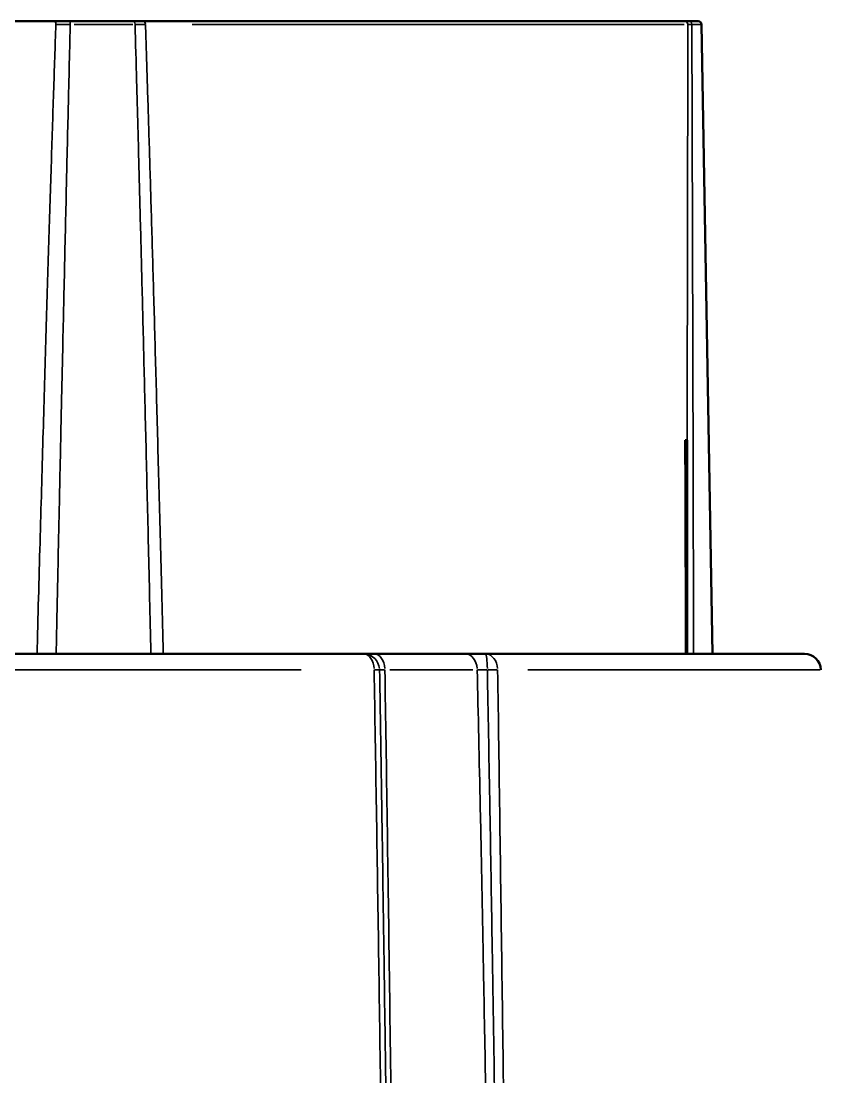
# Model space of a CAD drawing. Header units: millimetres. Extents: x 40 to 2195, y 40 to 1687.
# Drawn here: x 1148.5 to 1197.1, y 983.2 to 1047.4 of the extents above; entities that cross this region are included whole.
import ezdxf

# ---------------------------------------------------------------- set-up
doc = ezdxf.new("R2010")
doc.units = ezdxf.units.MM
doc.header["$LTSCALE"] = 8
doc.layers.add('Visible (ISO)', color=7, linetype='Continuous', lineweight=50)
doc.layers.add('Visible Narrow (ISO)', color=7, linetype='Continuous', lineweight=35)

msp = doc.modelspace()

# ---------------------------------------------------------------- linework, layer by layer
at = {"layer": 'Visible (ISO)'}
for p, q in [((1084.702, 1047.44), (1150.498, 1047.44)), ((1151.461, 1047.44), (1155.237, 1047.44)), ((1155.933, 1047.44), (1188.831, 1047.44)), ((1189.098, 1047.44), (1189.653, 1047.44)), ((1189.853, 1047.244), (1190.522, 1008.94)), ((1188.872, 1021.94), (1188.983, 1021.94)), ((1188.983, 1008.94), (1188.983, 1021.94)), ((1065.911, 1008.94), (1169.289, 1008.94)), ((1169.932, 1008.94), (1169.289, 1008.94)), ((1169.937, 1008.94), (1175.476, 1008.94)), ((1176.71, 1008.94), (1175.476, 1008.94)), ((1196.122, 1008.94), (1176.711, 1008.94))]:
    msp.add_line(p, q, dxfattribs=at)
for centre, radius, start in [((1189.653, 1047.24), 0.2, 1), ((1196.122, 1007.94), 1, 1.27017)]:
    msp.add_arc(centre, radius, start, 90, dxfattribs=at)
for points, knots in [([(1151.461, 1047.44), (1151.277, 1047.44), (1150.932, 1047.44), (1150.636, 1047.44), (1150.498, 1047.44)], [0, 0, 0, 0, 0.5, 1, 1, 1, 1]), ([(1188.915, 1008.94), (1188.909, 1011.005), (1188.902, 1013.084), (1188.895, 1015.176), (1188.887, 1017.415), (1188.88, 1019.67), (1188.872, 1021.94)], [0.3550409, 0.3550409, 0.3550409, 0.3550409, 0.6666667, 0.6666667, 0.6666667, 1, 1, 1, 1])]:
    msp.add_open_spline(points, degree=3, knots=knots, dxfattribs=at)
for points in [[(1155.933, 1047.44), (1155.775, 1047.44), (1155.505, 1047.44), (1155.316, 1047.44), (1155.237, 1047.44)], [(1189.098, 1047.44), (1189.017, 1047.44), (1188.893, 1047.44), (1188.838, 1047.44), (1188.831, 1047.44)]]:
    msp.add_open_spline(points, degree=3, dxfattribs=at)
at = {"layer": 'Visible Narrow (ISO)'}
for p, q in [((1150.59, 1047.244), (1150.59, 1047.244)), ((1151.703, 1047.244), (1155.279, 1047.244)), ((1158.886, 1047.24), (1188.798, 1047.24)), ((1189.329, 1047.244), (1189.852, 1047.244)), ((1069.686, 1007.963), (1165.514, 1007.963)), ((1170.896, 1007.968), (1175.951, 1007.968)), ((1179.304, 1007.963), (1197.07, 1007.963))]:
    msp.add_line(p, q, dxfattribs=at)
for centre, major_axis, ratio, start_param, end_param in [((1150.498, 1047.24), (0, 0.2), 0.461402, 4.790929, 6.204646), ((1151.461, 1047.24), (0, 0.2), 0.024346, 4.807543, 6.206004), ((1155.237, 1047.24), (0, 0.2), 0.853595, 4.807509, 6.205518), ((1155.933, 1047.24), (0, 0.2), 0.53763, 4.790926, 6.204596), ((1188.831, 1047.24), (0, 0.2), 0.999031, 4.790929, 6.204646), ((1189.098, 1047.24), (0, 0.2), 0.877942, 4.807559, 6.206234), ((1151.515, 1047.241), (-2.003, -0.007), 0.00182, 4.759513, 5.169248), ((1157.118, 1047.241), (-2.004, 0.007), 0.002137, 0.570826, 0.980381), ((1169.289, 1007.94), (0, 1), 0.658271, 4.811989, 6.205754), ((1169.289, 1007.94), (0, 1), 0.992159, 4.808688, 6.205584), ((1169.932, 1007.94), (0, 1), 0.670682, 4.817218, 6.206024), ((1175.476, 1007.94), (0, 1), 0.741745, 4.817217, 6.206029), ((1176.71, 1007.94), (0, 1), 0.124984, 4.808689, 6.205581), ((1176.71, 1007.94), (0, 1), 0.752781, 4.811923, 6.204498), ((1169.289, 1007.94), (1, 0.017), 0.014578, 0.161642, 0.815777), ((1171.273, 1007.941), (1, -0.016), 0.022844, 2.342282, 2.981484), ((1176.961, 1007.941), (1.001, -0.023), 0.015905, 1.732729, 2.371667), ((1176.71, 1007.94), (-1, -0.015), 0.017003, 3.896364, 4.550498)]:
    msp.add_ellipse(centre, major_axis=major_axis, ratio=ratio, start_param=start_param, end_param=end_param, dxfattribs=at)
for points, knots in [([(1150.59, 1047.24), (1150.545, 1045.92), (1150.499, 1044.538), (1150.451, 1043.096), (1150.403, 1041.654), (1150.355, 1040.154), (1150.305, 1038.583), (1150.255, 1037.012), (1150.203, 1035.369), (1150.15, 1033.652), (1150.098, 1031.934), (1150.043, 1030.142), (1149.988, 1028.27), (1149.932, 1026.399), (1149.875, 1024.448), (1149.817, 1022.42), (1149.759, 1020.392), (1149.699, 1018.285), (1149.638, 1016.099), (1149.577, 1013.912), (1149.515, 1011.645), (1149.451, 1009.287), (1149.448, 1009.172), (1149.445, 1009.056), (1149.442, 1008.94)], [0, 0, 0, 0, 0.125, 0.125, 0.125, 0.25, 0.25, 0.25, 0.375, 0.375, 0.375, 0.5, 0.5, 0.5, 0.625, 0.625, 0.625, 0.75, 0.75, 0.75, 0.875, 0.875, 0.875, 0.8811108, 0.8811108, 0.8811108, 0.8811108]), ([(1151.466, 1047.244), (1151.455, 1046.796), (1151.444, 1046.342), (1151.41, 1044.979), (1151.388, 1044.052), (1151.351, 1042.522), (1151.337, 1041.936), (1151.302, 1040.445), (1151.28, 1039.528), (1151.241, 1037.858), (1151.224, 1037.116), (1151.186, 1035.477), (1151.165, 1034.576), (1151.124, 1032.75), (1151.103, 1031.828), (1151.063, 1030.029), (1151.043, 1029.158), (1150.999, 1027.169), (1150.974, 1026.042), (1150.931, 1024.077), (1150.913, 1023.253), (1150.866, 1021.096), (1150.837, 1019.743), (1150.791, 1017.611), (1150.775, 1016.856), (1150.725, 1014.532), (1150.691, 1012.933), (1150.643, 1010.625), (1150.629, 1009.954), (1150.612, 1009.164), (1150.61, 1009.052), (1150.607, 1008.94)], [0, 0, 0, 0, 0.0423683, 0.0423683, 0.125, 0.125, 0.1750113, 0.1750113, 0.25, 0.25, 0.3078262, 0.3078262, 0.375, 0.375, 0.440632, 0.440632, 0.5, 0.5, 0.573422, 0.573422, 0.625, 0.625, 0.7062838, 0.7062838, 0.75, 0.75, 0.8390368, 0.8390368, 0.875, 0.875, 0.8808921, 0.8808921, 0.8808921, 0.8808921]), ([(1156.373, 1008.94), (1156.372, 1008.958), (1156.372, 1008.975), (1156.371, 1008.992), (1156.319, 1011.237), (1156.269, 1013.368), (1156.221, 1015.406), (1156.173, 1017.443), (1156.126, 1019.386), (1156.081, 1021.244), (1156.036, 1023.102), (1155.992, 1024.873), (1155.95, 1026.568), (1155.908, 1028.263), (1155.867, 1029.882), (1155.828, 1031.432), (1155.789, 1032.982), (1155.75, 1034.464), (1155.713, 1035.885), (1155.676, 1037.307), (1155.641, 1038.668), (1155.606, 1039.975), (1155.571, 1041.282), (1155.537, 1042.536), (1155.504, 1043.746), (1155.471, 1044.956), (1155.439, 1046.124), (1155.408, 1047.244)], [0.1102661, 0.1102661, 0.1102661, 0.1102661, 0.1111111, 0.1111111, 0.1111111, 0.2222222, 0.2222222, 0.2222222, 0.3333333, 0.3333333, 0.3333333, 0.4444444, 0.4444444, 0.4444444, 0.5555556, 0.5555556, 0.5555556, 0.6666667, 0.6666667, 0.6666667, 0.7777778, 0.7777778, 0.7777778, 0.8888889, 0.8888889, 0.8888889, 1, 1, 1, 1]), ([(1157.12, 1008.94), (1157.12, 1008.962), (1157.119, 1008.983), (1157.063, 1011.248), (1157.008, 1013.378), (1156.903, 1017.45), (1156.851, 1019.392), (1156.752, 1023.106), (1156.704, 1024.876), (1156.61, 1028.265), (1156.565, 1029.883), (1156.476, 1032.982), (1156.433, 1034.464), (1156.35, 1037.306), (1156.309, 1038.666), (1156.229, 1041.28), (1156.19, 1042.533), (1156.114, 1044.953), (1156.077, 1046.12), (1156.04, 1047.24)], [0.1100614, 0.1100614, 0.1100614, 0.1100614, 0.1111111, 0.1111111, 0.2222222, 0.2222222, 0.3333333, 0.3333333, 0.4444444, 0.4444444, 0.5555556, 0.5555556, 0.6666667, 0.6666667, 0.7777778, 0.7777778, 0.8888889, 0.8888889, 1, 1, 1, 1]), ([(1189.031, 1047.24), (1189.029, 1046.052), (1189.027, 1044.816), (1189.024, 1043.534), (1189.022, 1042.253), (1189.02, 1040.926), (1189.018, 1039.546), (1189.015, 1038.165), (1189.013, 1036.732), (1189.01, 1035.242), (1189.007, 1033.753), (1189.005, 1032.207), (1189.002, 1030.601), (1188.999, 1028.996), (1188.996, 1027.332), (1188.993, 1025.608), (1188.99, 1023.884), (1188.987, 1022.1), (1188.983, 1020.256)], [0, 0, 0, 0, 0.1666667, 0.1666667, 0.1666667, 0.3333333, 0.3333333, 0.3333333, 0.5, 0.5, 0.5, 0.6666667, 0.6666667, 0.6666667, 0.8333333, 0.8333333, 0.8333333, 1, 1, 1, 1]), ([(1189.273, 1047.244), (1189.2, 1047.243), (1189.085, 1047.242), (1189.037, 1047.241), (1189.031, 1047.24)], [0.0000001, 0.0000001, 0.0000001, 0.0000001, 0.5, 1, 1, 1, 1]), ([(1189.273, 1047.244), (1189.278, 1045.89), (1189.282, 1044.474), (1189.287, 1042.998), (1189.292, 1041.522), (1189.297, 1039.988), (1189.301, 1038.382), (1189.306, 1036.776), (1189.311, 1035.099), (1189.316, 1033.347), (1189.322, 1031.595), (1189.327, 1029.768), (1189.332, 1027.862), (1189.337, 1025.957), (1189.343, 1023.973), (1189.348, 1021.914), (1189.354, 1019.854), (1189.359, 1017.719), (1189.364, 1015.506), (1189.37, 1013.394), (1189.375, 1011.212), (1189.38, 1008.94)], [0, 0, 0, 0, 0.125, 0.125, 0.125, 0.25, 0.25, 0.25, 0.375, 0.375, 0.375, 0.5, 0.5, 0.5, 0.625, 0.625, 0.625, 0.75, 0.75, 0.75, 0.8692549, 0.8692549, 0.8692549, 0.8692549]), ([(1170.924, 918.94), (1170.896, 924.629), (1170.861, 930.406), (1170.819, 936.245), (1170.777, 942.084), (1170.727, 947.985), (1170.669, 954.024), (1170.611, 960.064), (1170.543, 966.241), (1170.468, 972.418), (1170.392, 978.595), (1170.309, 984.772), (1170.221, 990.721), (1170.133, 996.671), (1170.042, 1002.392), (1169.947, 1007.963)], [0, 0, 0, 0, 0.2, 0.2, 0.2, 0.4, 0.4, 0.4, 0.6, 0.6, 0.6, 0.8, 0.8, 0.8, 1, 1, 1, 1]), ([(1171.258, 918.94), (1171.25, 920.394), (1171.242, 921.854), (1171.213, 926.697), (1171.19, 930.105), (1171.16, 934.106), (1171.156, 934.677), (1171.149, 935.581), (1171.146, 935.913), (1171.124, 938.735), (1171.104, 941.236), (1171.067, 945.461), (1171.052, 947.175), (1171.02, 950.597), (1171.003, 952.305), (1170.965, 956.225), (1170.942, 958.444), (1170.909, 961.533), (1170.9, 962.392), (1170.866, 965.466), (1170.841, 967.688), (1170.805, 970.747), (1170.795, 971.582), (1170.768, 973.799), (1170.751, 975.181), (1170.708, 978.607), (1170.682, 980.647), (1170.629, 984.701), (1170.601, 986.713), (1170.564, 989.378), (1170.555, 990.05), (1170.511, 993.09), (1170.477, 995.425), (1170.432, 998.428), (1170.421, 999.124), (1170.374, 1002.164), (1170.338, 1004.479), (1170.294, 1007.165), (1170.287, 1007.562), (1170.281, 1007.959)], [0, 0, 0, 0, 0.0511088, 0.0511088, 0.169012, 0.169012, 0.1886294, 0.1886294, 0.2, 0.2, 0.2852945, 0.2852945, 0.3430722, 0.3430722, 0.4, 0.4, 0.4728892, 0.4728892, 0.5009144, 0.5009144, 0.5729627, 0.5729627, 0.6, 0.6, 0.6447492, 0.6447492, 0.7111282, 0.7111282, 0.7775071, 0.7775071, 0.8, 0.8, 0.8797052, 0.8797052, 0.903917, 0.903917, 0.9857545, 0.9857545, 1, 1, 1, 1]), ([(1170.602, 1007.968), (1170.649, 1005), (1170.697, 1001.904), (1170.744, 998.685), (1170.792, 995.467), (1170.839, 992.126), (1170.886, 988.645), (1170.933, 985.164), (1170.98, 981.544), (1171.026, 977.769), (1171.073, 973.995), (1171.119, 970.065), (1171.166, 965.943), (1171.212, 961.821), (1171.258, 957.507), (1171.301, 953.207), (1171.344, 948.906), (1171.385, 944.619), (1171.42, 940.561), (1171.456, 936.502), (1171.486, 932.672), (1171.513, 929.069), (1171.539, 925.465), (1171.562, 922.089), (1171.58, 918.94)], [0, 0, 0, 0, 0.125, 0.125, 0.125, 0.25, 0.25, 0.25, 0.375, 0.375, 0.375, 0.5, 0.5, 0.5, 0.625, 0.625, 0.625, 0.75, 0.75, 0.75, 0.875, 0.875, 0.875, 1, 1, 1, 1]), ([(1177.319, 918.94), (1177.309, 923.916), (1177.293, 928.714), (1177.27, 933.327), (1177.266, 934.033), (1177.262, 934.735), (1177.259, 935.433), (1177.237, 939.292), (1177.212, 943.02), (1177.182, 946.629), (1177.172, 947.935), (1177.161, 949.225), (1177.149, 950.5), (1177.123, 953.385), (1177.094, 956.191), (1177.064, 958.923), (1177.043, 960.733), (1177.022, 962.511), (1177, 964.257), (1176.974, 966.309), (1176.948, 968.318), (1176.92, 970.285), (1176.888, 972.516), (1176.856, 974.694), (1176.822, 976.821), (1176.801, 978.164), (1176.78, 979.487), (1176.758, 980.791), (1176.715, 983.372), (1176.671, 985.877), (1176.626, 988.311), (1176.612, 989.054), (1176.598, 989.79), (1176.584, 990.52), (1176.529, 993.391), (1176.474, 996.161), (1176.418, 998.848), (1176.413, 999.083), (1176.408, 999.318), (1176.403, 999.552), (1176.342, 1002.458), (1176.28, 1005.265), (1176.218, 1007.968)], [0, 0, 0, 0, 0.125, 0.125, 0.125, 0.14414, 0.14414, 0.14414, 0.25, 0.25, 0.25, 0.288311, 0.288311, 0.288311, 0.375, 0.375, 0.375, 0.432465, 0.432465, 0.432465, 0.5, 0.5, 0.5, 0.57662, 0.57662, 0.57662, 0.625, 0.625, 0.625, 0.720764, 0.720764, 0.720764, 0.75, 0.75, 0.75, 0.864933, 0.864933, 0.864933, 0.875, 0.875, 0.875, 1, 1, 1, 1]), ([(1176.835, 1007.959), (1176.884, 1005.349), (1176.932, 1002.726), (1176.986, 999.674), (1176.993, 999.265), (1177.046, 996.25), (1177.09, 993.626), (1177.143, 990.431), (1177.152, 989.883), (1177.166, 988.995), (1177.172, 988.656), (1177.212, 986.168), (1177.245, 984.005), (1177.303, 980.168), (1177.328, 978.497), (1177.384, 974.593), (1177.415, 972.358), (1177.472, 968.166), (1177.497, 966.206), (1177.545, 962.35), (1177.568, 960.452), (1177.613, 956.658), (1177.634, 954.763), (1177.66, 952.382), (1177.665, 951.868), (1177.674, 951.071), (1177.677, 950.786), (1177.702, 948.376), (1177.723, 946.295), (1177.762, 942.149), (1177.781, 940.086), (1177.807, 937.177), (1177.814, 936.302), (1177.824, 935.065), (1177.827, 934.698), (1177.853, 931.514), (1177.874, 928.764), (1177.91, 923.642), (1177.926, 921.259), (1177.94, 918.94)], [0, 0, 0, 0, 0.0853995, 0.0853995, 0.0986134, 0.0986134, 0.1826357, 0.1826357, 0.2, 0.2, 0.2107016, 0.2107016, 0.2784796, 0.2784796, 0.3305062, 0.3305062, 0.4, 0.4, 0.4612633, 0.4612633, 0.5214179, 0.5214179, 0.5829524, 0.5829524, 0.6, 0.6, 0.6095254, 0.6095254, 0.6808155, 0.6808155, 0.7543849, 0.7543849, 0.7864256, 0.7864256, 0.8, 0.8, 0.9045631, 0.9045631, 1, 1, 1, 1]), ([(1177.462, 1007.963), (1177.551, 1001.85), (1177.639, 995.662), (1177.725, 989.335), (1177.811, 983.009), (1177.896, 976.544), (1177.978, 970.131), (1178.06, 963.717), (1178.138, 957.356), (1178.21, 951.357), (1178.281, 945.358), (1178.346, 939.722), (1178.406, 934.332), (1178.466, 928.942), (1178.521, 923.799), (1178.572, 918.94)], [0, 0, 0, 0, 0.2, 0.2, 0.2, 0.4, 0.4, 0.4, 0.6, 0.6, 0.6, 0.8, 0.8, 0.8, 1, 1, 1, 1])]:
    msp.add_open_spline(points, degree=3, knots=knots, dxfattribs=at)

doc.saveas('drawing.dxf')
